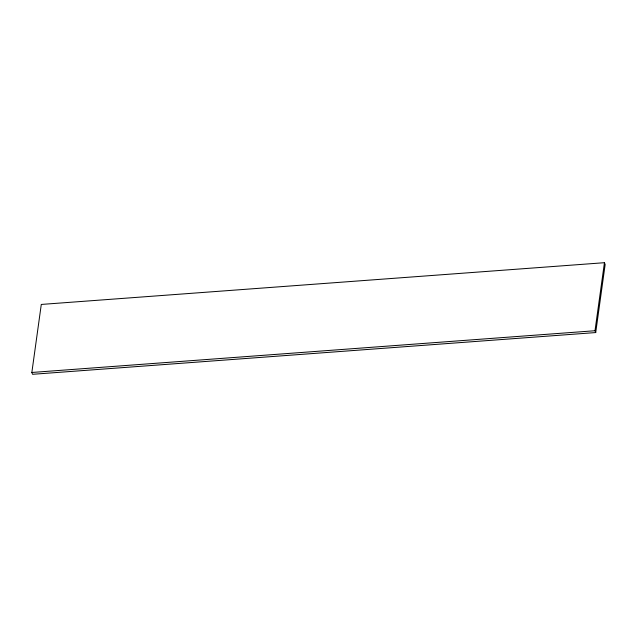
<?xml version="1.0" encoding="UTF-8"?>
<svg xmlns="http://www.w3.org/2000/svg" width="637" height="637" viewBox="0 0 637 637"><rect width="100%" height="100%" fill="white"/><g stroke="black" fill="none" stroke-linecap="round" stroke-linejoin="round"><path stroke-width="0.96" d="M31.85 372.47L41.286 304.438L604.441 262.699L605.15 264.53L595.714 332.562L32.559 374.301L31.85 372.47L594.998 330.73L595.714 332.562M594.998 330.73L604.441 262.699"/></g></svg>
